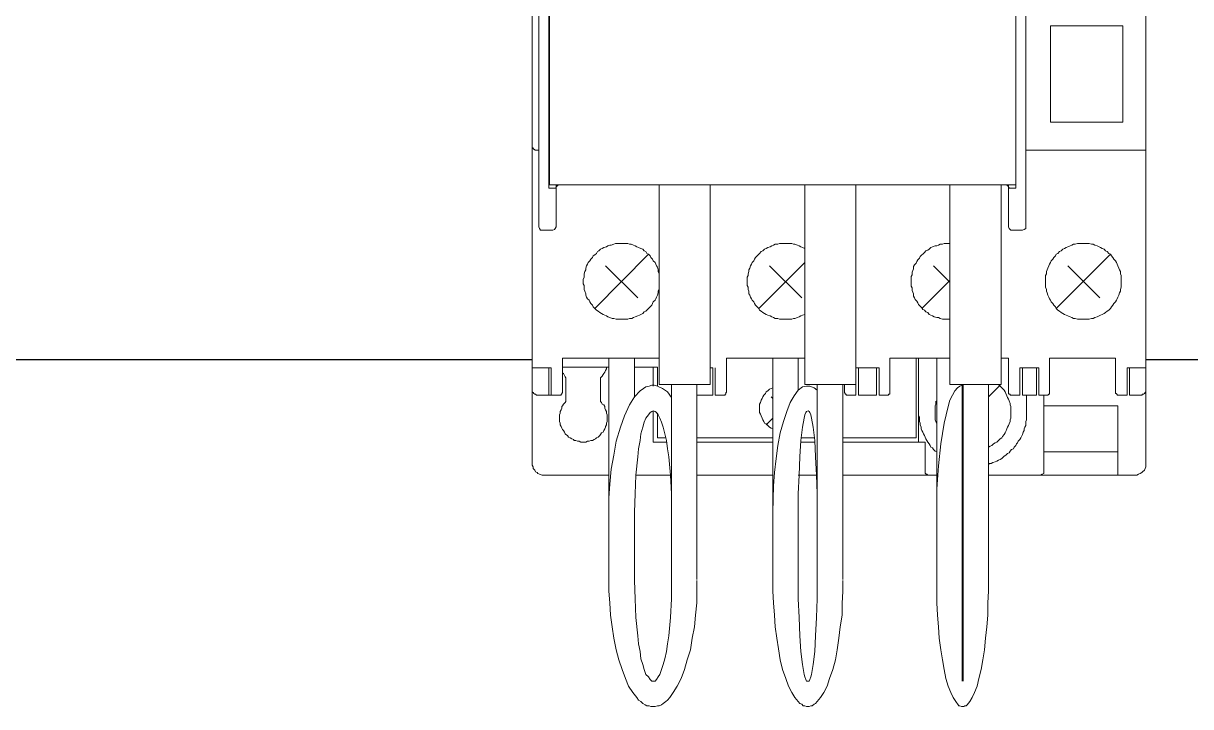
# Model space of a CAD drawing. Header units: millimetres. Extents: x 2046 to 14753, y 2361 to 29276.
# Drawn here: x 10076.33 to 10086.63, y 3641.14 to 3647.17 of the extents above; entities that cross this region are included whole.
import ezdxf

# ---------------------------------------------------------------- set-up
doc = ezdxf.new("R2010")
doc.units = ezdxf.units.MM
doc.layers.add('BARA', color=31, linetype='Continuous')
doc.layers.add('CALQUE_1', color=160, linetype='Continuous')

msp = doc.modelspace()

# ---------------------------------------------------------------- linework, layer by layer
at = {"layer": 'BARA', "color": 9, "true_color": 0xc7c8ca}
for points in [[(10080.817, 3644.203), (10068.026, 3644.203), (10068.026, 3651.206), (10080.817, 3651.206)], [(10087.817, 3644.203), (10086.233, 3644.203)]]:
    msp.add_lwpolyline(points, dxfattribs=at)
at = {"layer": 'CALQUE_1', "color": 8, "lineweight": 9}
for p, q in [((10086.233, 3652.121), (10086.233, 3643.289)), ((10080.876, 3649.86), (10080.876, 3645.549)), ((10085.172, 3645.549), (10085.172, 3649.86)), ((10080.817, 3649.46), (10080.817, 3646.102)), ((10080.963, 3645.717), (10080.963, 3647.905)), ((10080.97, 3647.897), (10080.97, 3645.746)), ((10085.085, 3645.746), (10085.085, 3647.897)), ((10085.085, 3647.897), (10085.085, 3645.717)), ((10085.39, 3646.298), (10085.39, 3647.149)), ((10085.39, 3647.149), (10086.03, 3647.149)), ((10086.03, 3647.149), (10086.03, 3646.298)), ((10080.963, 3646.88), (10080.97, 3646.88)), ((10085.085, 3646.88), (10085.085, 3646.88)), ((10080.97, 3646.742), (10080.963, 3646.742)), ((10085.085, 3646.742), (10085.085, 3646.742)), ((10086.03, 3646.298), (10085.39, 3646.298)), ((10080.817, 3646.102), (10080.817, 3643.289)), ((10080.854, 3646.051), (10080.861, 3646.051)), ((10080.876, 3646.051), (10080.861, 3646.051)), ((10086.233, 3646.051), (10085.172, 3646.051)), ((10081.028, 3645.746), (10080.963, 3645.746)), ((10080.999, 3645.717), (10080.963, 3645.717)), ((10080.97, 3645.746), (10081.036, 3645.746)), ((10081.028, 3645.746), (10081.028, 3645.724)), ((10081.028, 3645.746), (10081.028, 3645.746)), ((10081.028, 3645.724), (10081.028, 3645.549)), ((10085.019, 3645.746), (10081.036, 3645.746)), ((10081.937, 3643.986), (10081.937, 3645.746)), ((10082.388, 3643.986), (10082.388, 3645.746)), ((10083.224, 3643.986), (10083.224, 3645.746)), ((10083.674, 3643.986), (10083.674, 3645.746)), ((10084.503, 3643.986), (10084.503, 3645.746)), ((10084.954, 3643.986), (10084.954, 3645.746)), ((10085.019, 3645.746), (10085.085, 3645.746)), ((10085.019, 3645.746), (10085.019, 3645.746)), ((10085.019, 3645.724), (10085.019, 3645.746)), ((10085.085, 3645.746), (10085.019, 3645.746)), ((10085.019, 3645.549), (10085.019, 3645.724)), ((10085.085, 3645.717), (10085.056, 3645.717)), ((10080.876, 3645.549), (10080.876, 3645.375)), ((10081.028, 3645.549), (10081.028, 3645.375)), ((10085.019, 3645.375), (10085.019, 3645.549)), ((10085.172, 3645.375), (10085.172, 3645.549)), ((10080.963, 3645.346), (10080.905, 3645.346)), ((10080.999, 3645.346), (10080.963, 3645.346)), ((10085.085, 3645.346), (10085.056, 3645.346)), ((10085.143, 3645.346), (10085.085, 3645.346)), ((10081.842, 3645.135), (10081.37, 3644.655)), ((10083.224, 3645.062), (10082.817, 3644.655)), ((10085.921, 3645.135), (10085.441, 3644.655)), ((10081.464, 3645.033), (10081.748, 3644.75)), ((10082.911, 3645.033), (10083.195, 3644.75)), ((10084.358, 3645.033), (10084.503, 3644.888)), ((10085.543, 3645.033), (10085.826, 3644.75)), ((10084.503, 3644.902), (10084.256, 3644.655)), ((10080.817, 3644.132), (10080.985, 3644.132)), ((10080.963, 3644.132), (10080.817, 3644.132)), ((10080.963, 3643.892), (10080.963, 3644.132)), ((10080.985, 3643.892), (10080.985, 3644.132)), ((10081.086, 3644.219), (10081.086, 3644.205)), ((10081.937, 3644.219), (10081.086, 3644.219)), ((10081.086, 3644.205), (10081.086, 3644.168)), ((10081.086, 3644.168), (10081.086, 3643.921)), ((10081.086, 3644.139), (10081.494, 3644.139)), ((10081.494, 3644.219), (10081.494, 3642.256)), ((10081.719, 3644.219), (10081.719, 3643.87)), ((10081.719, 3644.139), (10081.922, 3644.139)), ((10081.719, 3644.139), (10081.886, 3644.139)), ((10081.886, 3644.139), (10081.886, 3643.972)), ((10081.922, 3644.139), (10081.922, 3643.972)), ((10082.388, 3644.132), (10082.41, 3644.132)), ((10082.41, 3643.892), (10082.41, 3644.132)), ((10082.431, 3644.132), (10082.431, 3643.892)), ((10082.533, 3644.219), (10082.533, 3644.212)), ((10083.224, 3644.219), (10082.533, 3644.219)), ((10082.533, 3644.212), (10082.533, 3644.168)), ((10082.533, 3644.168), (10082.533, 3643.921)), ((10082.94, 3644.219), (10082.94, 3642.264)), ((10083.165, 3644.219), (10083.165, 3643.936)), ((10083.878, 3644.132), (10083.674, 3644.132)), ((10083.674, 3643.892), (10083.674, 3644.132)), ((10083.696, 3644.132), (10083.696, 3643.892)), ((10083.696, 3644.132), (10083.856, 3644.132)), ((10083.856, 3643.892), (10083.856, 3644.132)), ((10083.878, 3644.132), (10083.878, 3643.892)), ((10084.503, 3644.219), (10083.972, 3644.219)), ((10083.972, 3644.219), (10083.972, 3644.168)), ((10083.972, 3644.205), (10083.972, 3644.205)), ((10083.972, 3644.168), (10083.972, 3643.921)), ((10084.205, 3643.514), (10084.205, 3644.219)), ((10084.227, 3643.739), (10084.227, 3644.219)), ((10084.387, 3644.219), (10084.387, 3642.256)), ((10085.019, 3644.219), (10084.954, 3644.219)), ((10085.019, 3644.205), (10085.019, 3644.219)), ((10085.019, 3644.168), (10085.019, 3644.205)), ((10085.019, 3643.921), (10085.019, 3644.168)), ((10085.288, 3644.132), (10085.121, 3644.132)), ((10085.121, 3643.892), (10085.121, 3644.132)), ((10085.143, 3644.132), (10085.143, 3643.892)), ((10085.266, 3644.066), (10085.266, 3644.132)), ((10085.288, 3643.892), (10085.288, 3644.132)), ((10085.383, 3644.205), (10085.383, 3644.219)), ((10085.964, 3644.219), (10085.383, 3644.219)), ((10085.383, 3644.168), (10085.383, 3644.205)), ((10085.383, 3643.921), (10085.383, 3644.168)), ((10085.964, 3644.219), (10085.964, 3644.168)), ((10085.964, 3644.168), (10085.964, 3643.921)), ((10086.233, 3644.132), (10086.066, 3644.132)), ((10086.066, 3643.892), (10086.066, 3644.132)), ((10086.088, 3644.132), (10086.233, 3644.132)), ((10086.088, 3643.892), (10086.088, 3644.132)), ((10081.115, 3644.045), (10081.115, 3643.834)), ((10081.421, 3643.834), (10081.421, 3644.045)), ((10085.266, 3644.052), (10085.266, 3644.066)), ((10085.266, 3643.892), (10085.266, 3644.052)), ((10081.937, 3643.986), (10082.388, 3643.986)), ((10082.046, 3643.986), (10082.046, 3642.256)), ((10082.271, 3643.986), (10082.271, 3642.264)), ((10083.224, 3643.986), (10083.674, 3643.986)), ((10083.333, 3643.986), (10083.333, 3642.256)), ((10083.558, 3643.986), (10083.558, 3642.264)), ((10083.573, 3643.921), (10083.573, 3643.986)), ((10084.503, 3643.986), (10084.954, 3643.986)), ((10084.612, 3643.986), (10084.612, 3641.369)), ((10084.619, 3643.986), (10084.619, 3641.369)), ((10084.845, 3643.986), (10084.845, 3642.256)), ((10084.947, 3643.979), (10084.845, 3643.877)), ((10080.97, 3643.892), (10080.868, 3643.892)), ((10081.057, 3643.892), (10080.97, 3643.892)), ((10082.271, 3643.892), (10082.41, 3643.892)), ((10082.431, 3643.892), (10082.497, 3643.892)), ((10082.94, 3643.863), (10082.926, 3643.877)), ((10083.602, 3643.892), (10083.674, 3643.892)), ((10083.696, 3643.892), (10083.856, 3643.892)), ((10083.878, 3643.892), (10083.943, 3643.892)), ((10085.048, 3643.892), (10085.121, 3643.892)), ((10085.143, 3643.892), (10085.266, 3643.892)), ((10085.179, 3643.892), (10085.179, 3643.739)), ((10085.354, 3643.892), (10085.288, 3643.892)), ((10085.332, 3643.892), (10085.332, 3643.216)), ((10085.993, 3643.892), (10086.066, 3643.892)), ((10086.088, 3643.892), (10086.182, 3643.892)), ((10081.886, 3643.754), (10081.886, 3643.478)), ((10081.922, 3643.732), (10081.922, 3643.514)), ((10084.227, 3643.478), (10084.227, 3643.739)), ((10085.986, 3643.797), (10085.332, 3643.797)), ((10085.986, 3643.187), (10085.986, 3643.797)), ((10082.882, 3643.63), (10082.94, 3643.688)), ((10081.922, 3643.514), (10081.995, 3643.514)), ((10082.271, 3643.514), (10082.94, 3643.514)), ((10083.195, 3643.514), (10083.304, 3643.514)), ((10083.558, 3643.514), (10084.205, 3643.514)), ((10081.886, 3643.478), (10082.002, 3643.478)), ((10082.002, 3643.478), (10081.922, 3643.478)), ((10082.94, 3643.478), (10082.271, 3643.478)), ((10082.271, 3643.478), (10082.94, 3643.478)), ((10083.187, 3643.478), (10083.311, 3643.478)), ((10083.558, 3643.478), (10084.205, 3643.478)), ((10084.227, 3643.478), (10083.558, 3643.478)), ((10084.285, 3643.478), (10084.227, 3643.478)), ((10084.285, 3643.216), (10084.285, 3643.478)), ((10085.986, 3643.39), (10085.332, 3643.39)), ((10081.494, 3643.187), (10080.919, 3643.187)), ((10082.046, 3643.187), (10081.733, 3643.187)), ((10082.94, 3643.187), (10082.271, 3643.187)), ((10083.333, 3643.187), (10083.165, 3643.187)), ((10084.387, 3643.187), (10083.558, 3643.187)), ((10086.139, 3643.187), (10084.845, 3643.187)), ((10081.719, 3642.86), (10081.719, 3642.256)), ((10083.165, 3642.86), (10083.165, 3642.256))]:
    msp.add_line(p, q, dxfattribs=at)
for points in [[(10080.817, 3646.102), (10080.817, 3646.095), (10080.817, 3646.087), (10080.817, 3646.08), (10080.817, 3646.073), (10080.825, 3646.073), (10080.825, 3646.065), (10080.832, 3646.065), (10080.832, 3646.058), (10080.839, 3646.058), (10080.839, 3646.051), (10080.854, 3646.051)], [(10080.999, 3645.717), (10081.021, 3645.717), (10081.028, 3645.724), (10081.028, 3645.724)], [(10081.028, 3645.717), (10081.028, 3645.724), (10081.028, 3645.731), (10081.036, 3645.731), (10081.036, 3645.738), (10081.043, 3645.738), (10081.043, 3645.746), (10081.057, 3645.746)], [(10084.99, 3645.746), (10085.005, 3645.746), (10085.012, 3645.738), (10085.012, 3645.738), (10085.019, 3645.731), (10085.019, 3645.724), (10085.019, 3645.717), (10085.019, 3645.717)], [(10085.019, 3645.724), (10085.027, 3645.724), (10085.027, 3645.717), (10085.056, 3645.717)], [(10080.876, 3645.375), (10080.876, 3645.375), (10080.883, 3645.36), (10080.89, 3645.346), (10080.905, 3645.346)], [(10080.999, 3645.346), (10080.999, 3645.346), (10081.014, 3645.353), (10081.021, 3645.36), (10081.028, 3645.375)], [(10085.019, 3645.375), (10085.019, 3645.375), (10085.027, 3645.36), (10085.041, 3645.346), (10085.056, 3645.346)], [(10085.143, 3645.346), (10085.143, 3645.346), (10085.157, 3645.353), (10085.172, 3645.36), (10085.172, 3645.375)], [(10081.937, 3644.822), (10081.93, 3644.808), (10081.93, 3644.793), (10081.922, 3644.772), (10081.915, 3644.757), (10081.908, 3644.742), (10081.901, 3644.728), (10081.886, 3644.713), (10081.879, 3644.699), (10081.872, 3644.684), (10081.857, 3644.67), (10081.842, 3644.655), (10081.835, 3644.648), (10081.821, 3644.633), (10081.806, 3644.626), (10081.792, 3644.612), (10081.777, 3644.604), (10081.763, 3644.597), (10081.748, 3644.59), (10081.726, 3644.582), (10081.712, 3644.575), (10081.697, 3644.568), (10081.675, 3644.568), (10081.661, 3644.561), (10081.559, 3644.561), (10081.537, 3644.568), (10081.523, 3644.568), (10081.501, 3644.575), (10081.486, 3644.582), (10081.472, 3644.59), (10081.457, 3644.597), (10081.443, 3644.604), (10081.428, 3644.612), (10081.414, 3644.619), (10081.399, 3644.633), (10081.385, 3644.641), (10081.37, 3644.655), (10081.355, 3644.67), (10081.348, 3644.684), (10081.334, 3644.699), (10081.326, 3644.713), (10081.319, 3644.728), (10081.305, 3644.742), (10081.297, 3644.757), (10081.29, 3644.772), (10081.29, 3644.786), (10081.283, 3644.808), (10081.275, 3644.822), (10081.275, 3644.859), (10081.268, 3644.873), (10081.268, 3644.91), (10081.275, 3644.931), (10081.275, 3644.961), (10081.283, 3644.982), (10081.29, 3644.997), (10081.29, 3645.011), (10081.297, 3645.033), (10081.305, 3645.048), (10081.312, 3645.062), (10081.326, 3645.077), (10081.334, 3645.091), (10081.348, 3645.106), (10081.355, 3645.12), (10081.37, 3645.128), (10081.385, 3645.142), (10081.392, 3645.157), (10081.406, 3645.164), (10081.421, 3645.179), (10081.435, 3645.186), (10081.45, 3645.193), (10081.472, 3645.2), (10081.486, 3645.208), (10081.501, 3645.215), (10081.515, 3645.215), (10081.537, 3645.222), (10081.552, 3645.23), (10081.661, 3645.23), (10081.675, 3645.222), (10081.69, 3645.222), (10081.712, 3645.215), (10081.726, 3645.208), (10081.741, 3645.2), (10081.755, 3645.193), (10081.777, 3645.186), (10081.792, 3645.179), (10081.806, 3645.164), (10081.821, 3645.157), (10081.828, 3645.142), (10081.842, 3645.135), (10081.857, 3645.12), (10081.864, 3645.106), (10081.879, 3645.091), (10081.886, 3645.077), (10081.901, 3645.062), (10081.908, 3645.048), (10081.915, 3645.033), (10081.922, 3645.019), (10081.93, 3644.997), (10081.93, 3644.982), (10081.937, 3644.961)], [(10083.224, 3644.604), (10083.202, 3644.597), (10083.187, 3644.59), (10083.173, 3644.582), (10083.158, 3644.575), (10083.136, 3644.568), (10083.122, 3644.568), (10083.107, 3644.561), (10082.998, 3644.561), (10082.984, 3644.568), (10082.962, 3644.568), (10082.947, 3644.575), (10082.933, 3644.582), (10082.918, 3644.59), (10082.897, 3644.597), (10082.882, 3644.604), (10082.867, 3644.612), (10082.853, 3644.619), (10082.838, 3644.633), (10082.824, 3644.641), (10082.817, 3644.655), (10082.802, 3644.67), (10082.787, 3644.684), (10082.78, 3644.699), (10082.773, 3644.713), (10082.758, 3644.728), (10082.751, 3644.742), (10082.744, 3644.757), (10082.737, 3644.772), (10082.729, 3644.786), (10082.729, 3644.808), (10082.722, 3644.822), (10082.722, 3644.844), (10082.715, 3644.859), (10082.715, 3644.931), (10082.722, 3644.946), (10082.722, 3644.961), (10082.729, 3644.982), (10082.729, 3644.997), (10082.737, 3645.011), (10082.744, 3645.033), (10082.751, 3645.048), (10082.758, 3645.062), (10082.773, 3645.077), (10082.78, 3645.091), (10082.787, 3645.106), (10082.802, 3645.12), (10082.817, 3645.135), (10082.824, 3645.142), (10082.838, 3645.157), (10082.853, 3645.164), (10082.867, 3645.179), (10082.882, 3645.186), (10082.897, 3645.193), (10082.918, 3645.2), (10082.933, 3645.208), (10082.947, 3645.215), (10082.962, 3645.222), (10082.984, 3645.222), (10082.998, 3645.23), (10083.107, 3645.23), (10083.122, 3645.222), (10083.136, 3645.222), (10083.158, 3645.215), (10083.173, 3645.208), (10083.187, 3645.2), (10083.202, 3645.193), (10083.224, 3645.186)], [(10084.503, 3644.561), (10084.438, 3644.561), (10084.416, 3644.568), (10084.401, 3644.575), (10084.387, 3644.575), (10084.365, 3644.582), (10084.35, 3644.59), (10084.336, 3644.597), (10084.321, 3644.604), (10084.307, 3644.619), (10084.292, 3644.626), (10084.278, 3644.641), (10084.263, 3644.648), (10084.256, 3644.662), (10084.241, 3644.677), (10084.227, 3644.692), (10084.22, 3644.706), (10084.212, 3644.721), (10084.198, 3644.735), (10084.19, 3644.75), (10084.183, 3644.764), (10084.183, 3644.786), (10084.176, 3644.801), (10084.169, 3644.815), (10084.169, 3644.837), (10084.161, 3644.852), (10084.161, 3644.939), (10084.169, 3644.953), (10084.169, 3644.975), (10084.176, 3644.99), (10084.183, 3645.004), (10084.183, 3645.026), (10084.19, 3645.04), (10084.205, 3645.055), (10084.212, 3645.07), (10084.22, 3645.084), (10084.234, 3645.099), (10084.241, 3645.113), (10084.256, 3645.128), (10084.263, 3645.135), (10084.278, 3645.15), (10084.292, 3645.164), (10084.307, 3645.171), (10084.321, 3645.179), (10084.336, 3645.193), (10084.35, 3645.2), (10084.372, 3645.208), (10084.387, 3645.208), (10084.401, 3645.215), (10084.416, 3645.222), (10084.438, 3645.222), (10084.452, 3645.23), (10084.503, 3645.23)], [(10081.421, 3644.045), (10081.421, 3644.045), (10081.435, 3644.059), (10081.443, 3644.074), (10081.45, 3644.081), (10081.457, 3644.095), (10081.464, 3644.11), (10081.472, 3644.124), (10081.472, 3644.139)], [(10081.086, 3644.088), (10081.094, 3644.081), (10081.101, 3644.066), (10081.108, 3644.052), (10081.115, 3644.045)], [(10080.868, 3643.892), (10080.854, 3643.892), (10080.847, 3643.899), (10080.839, 3643.899), (10080.832, 3643.906), (10080.825, 3643.914), (10080.825, 3643.914), (10080.817, 3643.921), (10080.817, 3643.943)], [(10082.046, 3643.87), (10082.01, 3643.921), (10081.966, 3643.95), (10081.922, 3643.972), (10081.893, 3643.979), (10081.872, 3643.979), (10081.85, 3643.972), (10081.821, 3643.965), (10081.799, 3643.95), (10081.77, 3643.928), (10081.719, 3643.877), (10081.675, 3643.805), (10081.632, 3643.71), (10081.595, 3643.608), (10081.559, 3643.485), (10081.537, 3643.361), (10081.515, 3643.238), (10081.501, 3643.107), (10081.494, 3642.983), (10081.494, 3642.86)], [(10082.94, 3643.957), (10082.926, 3643.95), (10082.911, 3643.943), (10082.897, 3643.928), (10082.882, 3643.921), (10082.875, 3643.906), (10082.86, 3643.892), (10082.853, 3643.877), (10082.846, 3643.863), (10082.838, 3643.848), (10082.831, 3643.827), (10082.824, 3643.812), (10082.824, 3643.739), (10082.831, 3643.725), (10082.838, 3643.71), (10082.846, 3643.688), (10082.853, 3643.674), (10082.86, 3643.659), (10082.867, 3643.645), (10082.882, 3643.637), (10082.897, 3643.623), (10082.911, 3643.608), (10082.926, 3643.601), (10082.94, 3643.594)], [(10083.333, 3643.936), (10083.304, 3643.957), (10083.267, 3643.972), (10083.238, 3643.972), (10083.202, 3643.965), (10083.165, 3643.936), (10083.129, 3643.885), (10083.093, 3643.827), (10083.064, 3643.747), (10083.035, 3643.659), (10083.006, 3643.558), (10082.984, 3643.448), (10082.969, 3643.332), (10082.955, 3643.209), (10082.947, 3643.092), (10082.94, 3642.86)], [(10084.612, 3643.979), (10084.59, 3643.972), (10084.569, 3643.957), (10084.547, 3643.928), (10084.525, 3643.892), (10084.503, 3643.848), (10084.489, 3643.79), (10084.452, 3643.645), (10084.423, 3643.463), (10084.401, 3643.267), (10084.387, 3643.063), (10084.387, 3642.86)], [(10085.041, 3643.725), (10085.041, 3643.79), (10085.034, 3643.805), (10085.034, 3643.819), (10085.027, 3643.841), (10085.019, 3643.856), (10085.012, 3643.87), (10085.005, 3643.885), (10084.997, 3643.906), (10084.99, 3643.921), (10084.983, 3643.936), (10084.968, 3643.95), (10084.961, 3643.957), (10084.947, 3643.972), (10084.932, 3643.986)], [(10086.182, 3643.892), (10086.197, 3643.892), (10086.204, 3643.899), (10086.211, 3643.899), (10086.219, 3643.906), (10086.226, 3643.914), (10086.226, 3643.914), (10086.233, 3643.921), (10086.233, 3643.943)], [(10081.079, 3643.899), (10081.072, 3643.899), (10081.072, 3643.892), (10081.057, 3643.892)], [(10081.421, 3643.834), (10081.428, 3643.827), (10081.435, 3643.812), (10081.45, 3643.805), (10081.457, 3643.79), (10081.457, 3643.776), (10081.464, 3643.761), (10081.472, 3643.747), (10081.472, 3643.732), (10081.479, 3643.717), (10081.479, 3643.659), (10081.472, 3643.645), (10081.472, 3643.63), (10081.464, 3643.616), (10081.464, 3643.608), (10081.457, 3643.594), (10081.45, 3643.579), (10081.443, 3643.565), (10081.428, 3643.558), (10081.421, 3643.543), (10081.414, 3643.536), (10081.399, 3643.521), (10081.385, 3643.514), (10081.377, 3643.507), (10081.363, 3643.499), (10081.348, 3643.492), (10081.334, 3643.492), (10081.319, 3643.485), (10081.305, 3643.485), (10081.29, 3643.478), (10081.246, 3643.478), (10081.232, 3643.485), (10081.217, 3643.485), (10081.203, 3643.492), (10081.188, 3643.492), (10081.181, 3643.499), (10081.166, 3643.507), (10081.152, 3643.514), (10081.137, 3643.521), (10081.13, 3643.536), (10081.115, 3643.543), (10081.108, 3643.55), (10081.101, 3643.565), (10081.094, 3643.579), (10081.086, 3643.587), (10081.079, 3643.601), (10081.072, 3643.616), (10081.065, 3643.63), (10081.065, 3643.645), (10081.057, 3643.659), (10081.057, 3643.717), (10081.065, 3643.732), (10081.065, 3643.747), (10081.072, 3643.761), (10081.079, 3643.776), (10081.079, 3643.79), (10081.086, 3643.797), (10081.094, 3643.812), (10081.108, 3643.827), (10081.115, 3643.834)], [(10081.086, 3643.921), (10081.086, 3643.914), (10081.086, 3643.914), (10081.079, 3643.906), (10081.079, 3643.899), (10081.079, 3643.899)], [(10082.497, 3643.892), (10082.519, 3643.892), (10082.519, 3643.899), (10082.519, 3643.899)], [(10082.519, 3643.899), (10082.526, 3643.899), (10082.526, 3643.906), (10082.526, 3643.914), (10082.533, 3643.914), (10082.533, 3643.921), (10082.533, 3643.921)], [(10083.573, 3643.921), (10083.573, 3643.914), (10083.573, 3643.914), (10083.58, 3643.906), (10083.58, 3643.899), (10083.587, 3643.899), (10083.587, 3643.892), (10083.602, 3643.892)], [(10083.943, 3643.892), (10083.958, 3643.892), (10083.965, 3643.899), (10083.972, 3643.899), (10083.972, 3643.914), (10083.972, 3643.921)], [(10084.387, 3643.841), (10084.38, 3643.834), (10084.38, 3643.812), (10084.372, 3643.797), (10084.372, 3643.725)], [(10085.019, 3643.921), (10085.019, 3643.914), (10085.019, 3643.906), (10085.027, 3643.899), (10085.034, 3643.899), (10085.034, 3643.892), (10085.048, 3643.892)], [(10085.383, 3643.921), (10085.383, 3643.914), (10085.383, 3643.899), (10085.375, 3643.899), (10085.368, 3643.892), (10085.354, 3643.892)], [(10085.964, 3643.921), (10085.964, 3643.914), (10085.964, 3643.906), (10085.972, 3643.906), (10085.972, 3643.899), (10085.972, 3643.899)], [(10085.972, 3643.899), (10085.979, 3643.899), (10085.979, 3643.892), (10085.993, 3643.892)], [(10082.046, 3642.86), (10082.046, 3643.02), (10082.039, 3643.187), (10082.024, 3643.347), (10082.01, 3643.419), (10082.002, 3643.492), (10081.988, 3643.55), (10081.973, 3643.608), (10081.959, 3643.652), (10081.944, 3643.688), (10081.93, 3643.717), (10081.915, 3643.739), (10081.901, 3643.747), (10081.886, 3643.754), (10081.872, 3643.747), (10081.857, 3643.739), (10081.842, 3643.717), (10081.821, 3643.688), (10081.806, 3643.652), (10081.792, 3643.608), (10081.777, 3643.55), (10081.77, 3643.492), (10081.755, 3643.419), (10081.748, 3643.347), (10081.733, 3643.187), (10081.726, 3643.02), (10081.719, 3642.86)], [(10083.333, 3642.86), (10083.333, 3643.02), (10083.325, 3643.187), (10083.318, 3643.347), (10083.311, 3643.492), (10083.296, 3643.608), (10083.282, 3643.688), (10083.275, 3643.717), (10083.267, 3643.739), (10083.26, 3643.747), (10083.253, 3643.754), (10083.238, 3643.747), (10083.231, 3643.739), (10083.224, 3643.717), (10083.216, 3643.688), (10083.202, 3643.608), (10083.187, 3643.492), (10083.18, 3643.347), (10083.173, 3643.187), (10083.165, 3643.02), (10083.165, 3642.86)], [(10084.227, 3643.739), (10084.227, 3643.71), (10084.234, 3643.696), (10084.234, 3643.659), (10084.241, 3643.645), (10084.241, 3643.63), (10084.249, 3643.608), (10084.249, 3643.594), (10084.256, 3643.579), (10084.263, 3643.565), (10084.27, 3643.55), (10084.278, 3643.536), (10084.285, 3643.521), (10084.292, 3643.507), (10084.3, 3643.492), (10084.307, 3643.478), (10084.321, 3643.463), (10084.329, 3643.448), (10084.336, 3643.434), (10084.35, 3643.427), (10084.358, 3643.412), (10084.372, 3643.398), (10084.387, 3643.39)], [(10084.372, 3643.725), (10084.372, 3643.674), (10084.38, 3643.659), (10084.387, 3643.645)], [(10084.845, 3643.281), (10084.852, 3643.289), (10084.867, 3643.289), (10084.881, 3643.296), (10084.903, 3643.303), (10084.918, 3643.31), (10084.932, 3643.318), (10084.947, 3643.325), (10084.961, 3643.332), (10084.976, 3643.347), (10084.983, 3643.354), (10084.997, 3643.361), (10085.012, 3643.376), (10085.027, 3643.383), (10085.034, 3643.398), (10085.048, 3643.412), (10085.063, 3643.419), (10085.07, 3643.434), (10085.085, 3643.448), (10085.092, 3643.463), (10085.099, 3643.47), (10085.106, 3643.485), (10085.121, 3643.499), (10085.128, 3643.514), (10085.136, 3643.528), (10085.143, 3643.543), (10085.15, 3643.565), (10085.157, 3643.579), (10085.157, 3643.594), (10085.165, 3643.608), (10085.172, 3643.623), (10085.172, 3643.659), (10085.179, 3643.674), (10085.179, 3643.739)], [(10084.845, 3643.434), (10084.859, 3643.441), (10084.874, 3643.448), (10084.888, 3643.463), (10084.903, 3643.47), (10084.918, 3643.478), (10084.932, 3643.492), (10084.947, 3643.507), (10084.961, 3643.514), (10084.968, 3643.528), (10084.983, 3643.543), (10084.99, 3643.558), (10084.997, 3643.572), (10085.005, 3643.594), (10085.012, 3643.608), (10085.019, 3643.623), (10085.027, 3643.637), (10085.034, 3643.659), (10085.034, 3643.674), (10085.041, 3643.688), (10085.041, 3643.725)], [(10080.817, 3643.289), (10080.817, 3643.274), (10080.825, 3643.259), (10080.825, 3643.245), (10080.839, 3643.23), (10080.847, 3643.216), (10080.861, 3643.209), (10080.868, 3643.201), (10080.883, 3643.194), (10080.905, 3643.187), (10080.919, 3643.187)], [(10084.285, 3643.216), (10084.285, 3643.201), (10084.292, 3643.201), (10084.292, 3643.194), (10084.3, 3643.194), (10084.307, 3643.187), (10084.314, 3643.187)], [(10085.303, 3643.187), (10085.303, 3643.187), (10085.317, 3643.194), (10085.332, 3643.201), (10085.332, 3643.216)], [(10086.139, 3643.187), (10086.153, 3643.187), (10086.168, 3643.194), (10086.182, 3643.201), (10086.197, 3643.209), (10086.204, 3643.216), (10086.219, 3643.23), (10086.226, 3643.245), (10086.233, 3643.259), (10086.233, 3643.289)], [(10081.494, 3642.256), (10081.494, 3642.162), (10081.501, 3642.06), (10081.508, 3641.951), (10081.523, 3641.849), (10081.537, 3641.747), (10081.559, 3641.646), (10081.581, 3641.558), (10081.61, 3641.471), (10081.639, 3641.391), (10081.668, 3641.326), (10081.704, 3641.268), (10081.741, 3641.224), (10081.755, 3641.202), (10081.777, 3641.188), (10081.792, 3641.173), (10081.813, 3641.159), (10081.828, 3641.151), (10081.85, 3641.151), (10081.864, 3641.144), (10081.901, 3641.144), (10081.922, 3641.151), (10081.937, 3641.151), (10081.959, 3641.159), (10081.973, 3641.173), (10081.995, 3641.188), (10082.01, 3641.202), (10082.031, 3641.224), (10082.061, 3641.268), (10082.097, 3641.326), (10082.133, 3641.391), (10082.162, 3641.471), (10082.184, 3641.558), (10082.213, 3641.646), (10082.228, 3641.747), (10082.25, 3641.849), (10082.257, 3641.951), (10082.271, 3642.06), (10082.271, 3642.256)], [(10081.719, 3642.256), (10081.726, 3642.096), (10081.733, 3641.929), (10081.748, 3641.769), (10081.755, 3641.697), (10081.77, 3641.631), (10081.777, 3641.566), (10081.792, 3641.515), (10081.806, 3641.471), (10081.821, 3641.428), (10081.842, 3641.406), (10081.857, 3641.384), (10081.872, 3641.369), (10081.901, 3641.369), (10081.915, 3641.384), (10081.93, 3641.406), (10081.944, 3641.428), (10081.959, 3641.471), (10081.973, 3641.515), (10081.988, 3641.566), (10082.002, 3641.631), (10082.01, 3641.697), (10082.024, 3641.769), (10082.039, 3641.929), (10082.046, 3642.096), (10082.046, 3642.256)], [(10082.94, 3642.264), (10082.94, 3642.162), (10082.947, 3642.06), (10082.955, 3641.951), (10082.962, 3641.849), (10082.977, 3641.747), (10082.991, 3641.653), (10083.006, 3641.558), (10083.027, 3641.471), (10083.056, 3641.391), (10083.078, 3641.326), (10083.107, 3641.268), (10083.136, 3641.224), (10083.165, 3641.188), (10083.18, 3641.173), (10083.195, 3641.166), (10083.209, 3641.151), (10083.224, 3641.151), (10083.238, 3641.144), (10083.26, 3641.144), (10083.275, 3641.151), (10083.289, 3641.151), (10083.304, 3641.166), (10083.318, 3641.173), (10083.333, 3641.188), (10083.362, 3641.224), (10083.391, 3641.268), (10083.42, 3641.326), (10083.442, 3641.391), (10083.471, 3641.471), (10083.493, 3641.558), (10083.507, 3641.646), (10083.522, 3641.747), (10083.536, 3641.849), (10083.551, 3641.951), (10083.551, 3642.053), (10083.558, 3642.162), (10083.558, 3642.256)], [(10083.165, 3642.256), (10083.165, 3642.096), (10083.173, 3641.929), (10083.18, 3641.769), (10083.187, 3641.631), (10083.202, 3641.515), (10083.216, 3641.428), (10083.224, 3641.406), (10083.231, 3641.384), (10083.238, 3641.369), (10083.26, 3641.369), (10083.267, 3641.384), (10083.275, 3641.406), (10083.282, 3641.428), (10083.296, 3641.515), (10083.311, 3641.631), (10083.318, 3641.769), (10083.325, 3641.929), (10083.333, 3642.096), (10083.333, 3642.256)], [(10084.387, 3642.256), (10084.387, 3642.06), (10084.394, 3641.951), (10084.401, 3641.849), (10084.409, 3641.747), (10084.423, 3641.646), (10084.438, 3641.558), (10084.452, 3641.471), (10084.467, 3641.391), (10084.489, 3641.326), (10084.51, 3641.268), (10084.532, 3641.224), (10084.554, 3641.188), (10084.576, 3641.159), (10084.583, 3641.151), (10084.59, 3641.151), (10084.605, 3641.144), (10084.627, 3641.144), (10084.634, 3641.151), (10084.648, 3641.151), (10084.656, 3641.159), (10084.678, 3641.188), (10084.699, 3641.224), (10084.721, 3641.268), (10084.743, 3641.326), (10084.757, 3641.391), (10084.779, 3641.471), (10084.794, 3641.558), (10084.808, 3641.646), (10084.816, 3641.747), (10084.83, 3641.849), (10084.837, 3641.951), (10084.837, 3642.06), (10084.845, 3642.162), (10084.845, 3642.256)]]:
    msp.add_lwpolyline(points, dxfattribs=at)
msp.add_lwpolyline([(10086.015, 3644.895), (10086.015, 3644.844), (10086.008, 3644.822), (10086.008, 3644.808), (10086.001, 3644.793), (10085.993, 3644.772), (10085.986, 3644.757), (10085.979, 3644.742), (10085.972, 3644.728), (10085.964, 3644.713), (10085.95, 3644.699), (10085.942, 3644.684), (10085.928, 3644.67), (10085.921, 3644.655), (10085.906, 3644.641), (10085.892, 3644.633), (10085.877, 3644.619), (10085.863, 3644.612), (10085.848, 3644.604), (10085.833, 3644.597), (10085.819, 3644.59), (10085.804, 3644.582), (10085.783, 3644.575), (10085.768, 3644.568), (10085.753, 3644.568), (10085.732, 3644.561), (10085.63, 3644.561), (10085.608, 3644.568), (10085.594, 3644.568), (10085.579, 3644.575), (10085.564, 3644.582), (10085.543, 3644.59), (10085.528, 3644.597), (10085.514, 3644.604), (10085.499, 3644.612), (10085.485, 3644.619), (10085.47, 3644.633), (10085.455, 3644.641), (10085.441, 3644.655), (10085.434, 3644.67), (10085.419, 3644.684), (10085.412, 3644.699), (10085.397, 3644.713), (10085.39, 3644.728), (10085.383, 3644.742), (10085.375, 3644.757), (10085.368, 3644.772), (10085.361, 3644.793), (10085.354, 3644.808), (10085.354, 3644.822), (10085.346, 3644.844), (10085.346, 3644.946), (10085.354, 3644.961), (10085.354, 3644.982), (10085.361, 3644.997), (10085.368, 3645.011), (10085.375, 3645.033), (10085.383, 3645.048), (10085.39, 3645.062), (10085.397, 3645.077), (10085.412, 3645.091), (10085.419, 3645.106), (10085.434, 3645.12), (10085.441, 3645.135), (10085.455, 3645.142), (10085.47, 3645.157), (10085.485, 3645.164), (10085.499, 3645.179), (10085.514, 3645.186), (10085.528, 3645.193), (10085.543, 3645.2), (10085.564, 3645.208), (10085.579, 3645.215), (10085.594, 3645.222), (10085.608, 3645.222), (10085.63, 3645.23), (10085.732, 3645.23), (10085.753, 3645.222), (10085.768, 3645.222), (10085.783, 3645.215), (10085.804, 3645.208), (10085.819, 3645.2), (10085.833, 3645.193), (10085.848, 3645.186), (10085.863, 3645.179), (10085.877, 3645.164), (10085.892, 3645.157), (10085.906, 3645.142), (10085.921, 3645.135), (10085.928, 3645.12), (10085.942, 3645.106), (10085.95, 3645.091), (10085.964, 3645.077), (10085.972, 3645.062), (10085.979, 3645.048), (10085.986, 3645.033), (10085.993, 3645.011), (10086.001, 3644.997), (10086.008, 3644.982), (10086.008, 3644.961), (10086.015, 3644.946)], close=True, dxfattribs=at)

doc.saveas('drawing.dxf')
